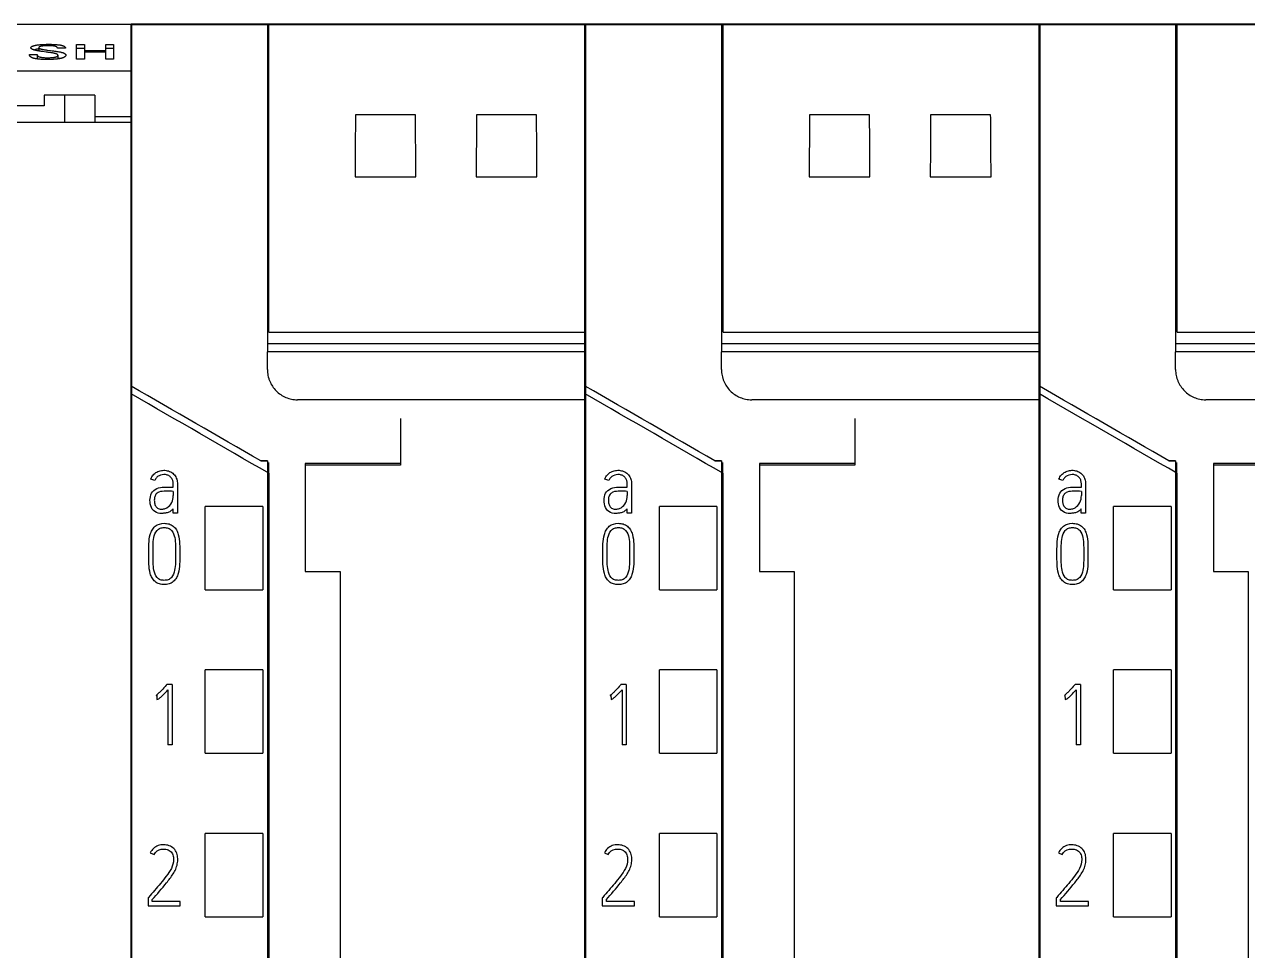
# Model space of a CAD drawing. Header units: millimetres. Extents: x 6750 to 121550, y -28210 to 66060.
# Drawn here: x 38638.1 to 38678.5, y 64560.64 to 64591.23 of the extents above; entities that cross this region are included whole.
import ezdxf

# ---------------------------------------------------------------- set-up
doc = ezdxf.new("R2010")
doc.units = ezdxf.units.MM
doc.linetypes.add('SLD-Solid', pattern=[0])
doc.layers.add('10000_FRONT', color=7, linetype='Continuous')
doc.layers.add('10500_FRONT_LABELING', color=7, linetype='Continuous')
doc.layers.add('DN.1. NET LIEN MANH', color=7, linetype='Continuous', lineweight=40)

# ---------------------------------------------------------------- blocks, each defined once
blk = doc.blocks.new('A$C0C6D7916')
at = {"layer": '10000_FRONT', "linetype": 'Continuous'}
for p, q in [((0, 117.137), (-7, 117.137)), ((0, 0), (0, 117.137)), ((-7, 115.6), (0, 115.6)), ((-2.875, 114.8), (-2.875, 114.45)), ((-1.2, 114.8), (-2.875, 114.8)), ((-2.2, 114.8), (-2.2, 113.9)), ((-1.2, 114.8), (-1.2, 113.9)), ((-2.875, 114.45), (-4.125, 114.45)), ((-1.2, 114.1), (0, 114.1)), ((-1.2, 114.091), (0, 114.091)), ((0, 113.9), (-42, 113.9))]:
    blk.add_line(p, q, dxfattribs=at)
at = {"layer": '10500_FRONT_LABELING', "linetype": 'Continuous'}
for p, q in [((-3.052, 116.372), (-3.052, 116.26)), ((-2.436, 116.354), (-2.436, 116.36)), ((-2.171, 116.354), (-2.436, 116.354)), ((-1.8, 115.989), (-1.8, 116.473)), ((-1.8, 116.473), (-1.546, 116.473)), ((-1.546, 116.473), (-1.546, 115.989)), ((-0.84, 115.989), (-0.84, 116.473)), ((-0.84, 116.473), (-0.586, 116.473)), ((-0.586, 116.473), (-0.586, 115.989)), ((-3.358, 116.146), (-3.358, 116.136)), ((-3.358, 116.146), (-3.103, 116.146)), ((-3.104, 116.136), (-3.104, 115.996)), ((-2.661, 116.276), (-2.611, 116.269)), ((-2.416, 115.998), (-2.416, 116.117)), ((-2.406, 116.021), (-2.416, 116.023)), ((-2.395, 116.018), (-2.406, 116.021)), ((-2.384, 116.016), (-2.395, 116.018)), ((-2.374, 116.014), (-2.384, 116.016)), ((-2.364, 116.011), (-2.374, 116.014)), ((-2.354, 116.009), (-2.364, 116.011)), ((-1.546, 116.341), (-1.8, 116.341)), ((-1.546, 115.989), (-1.8, 115.989)), ((-1.546, 116.279), (-0.84, 116.279)), ((-0.84, 116.226), (-1.546, 116.226)), ((-0.586, 116.341), (-0.84, 116.341)), ((-0.586, 115.989), (-0.84, 115.989))]:
    blk.add_line(p, q, dxfattribs=at)
for points in [[(-2.926, 116.242), (-2.973, 116.248), (-2.996, 116.251), (-3.019, 116.255), (-3.042, 116.258), (-3.065, 116.262), (-3.087, 116.266), (-3.108, 116.27), (-3.129, 116.274), (-3.149, 116.278), (-3.168, 116.283), (-3.186, 116.287), (-3.194, 116.29), (-3.203, 116.292), (-3.211, 116.295), (-3.219, 116.297), (-3.227, 116.3), (-3.234, 116.303), (-3.241, 116.305), (-3.248, 116.308), (-3.254, 116.311), (-3.261, 116.314), (-3.266, 116.316), (-3.272, 116.319), (-3.277, 116.322), (-3.282, 116.325), (-3.286, 116.328), (-3.29, 116.331), (-3.294, 116.334), (-3.297, 116.337), (-3.3, 116.34), (-3.303, 116.343), (-3.305, 116.346), (-3.307, 116.349), (-3.308, 116.352), (-3.309, 116.356), (-3.31, 116.359), (-3.311, 116.362), (-3.311, 116.365), (-3.311, 116.368), (-3.311, 116.371), (-3.31, 116.374), (-3.309, 116.377), (-3.308, 116.38), (-3.306, 116.383), (-3.305, 116.386), (-3.303, 116.389), (-3.3, 116.392), (-3.298, 116.395), (-3.295, 116.398), (-3.291, 116.401), (-3.288, 116.403), (-3.284, 116.406), (-3.28, 116.409), (-3.276, 116.412), (-3.271, 116.415), (-3.265, 116.417), (-3.26, 116.42), (-3.254, 116.423), (-3.248, 116.425), (-3.241, 116.428), (-3.234, 116.43), (-3.227, 116.433), (-3.219, 116.435), (-3.211, 116.437), (-3.203, 116.44), (-3.194, 116.442), (-3.185, 116.444), (-3.176, 116.446), (-3.167, 116.448), (-3.157, 116.45), (-3.147, 116.452), (-3.126, 116.456), (-3.104, 116.459), (-3.081, 116.463), (-3.058, 116.465), (-3.034, 116.468), (-3.009, 116.47), (-2.984, 116.473), (-2.959, 116.474), (-2.933, 116.476), (-2.907, 116.477), (-2.88, 116.479), (-2.854, 116.48), (-2.827, 116.48), (-2.8, 116.481), (-2.773, 116.481), (-2.746, 116.482)], [(-2.436, 116.354), (-2.436, 116.357), (-2.436, 116.361), (-2.436, 116.364), (-2.437, 116.367), (-2.438, 116.37), (-2.44, 116.373), (-2.441, 116.376), (-2.444, 116.38), (-2.446, 116.383), (-2.449, 116.386), (-2.452, 116.389), (-2.456, 116.392), (-2.46, 116.395), (-2.465, 116.398), (-2.47, 116.401), (-2.475, 116.404), (-2.481, 116.407), (-2.489, 116.41), (-2.496, 116.412), (-2.505, 116.415), (-2.514, 116.417), (-2.525, 116.419), (-2.535, 116.421), (-2.547, 116.423), (-2.559, 116.425), (-2.571, 116.426), (-2.584, 116.428), (-2.597, 116.429), (-2.61, 116.43), (-2.624, 116.431), (-2.651, 116.433), (-2.679, 116.434), (-2.708, 116.434), (-2.736, 116.435), (-2.764, 116.434), (-2.793, 116.434), (-2.821, 116.433), (-2.849, 116.432), (-2.876, 116.43), (-2.889, 116.429), (-2.902, 116.428), (-2.915, 116.426), (-2.927, 116.425), (-2.939, 116.423), (-2.951, 116.421), (-2.962, 116.419), (-2.972, 116.417), (-2.982, 116.415), (-2.991, 116.412), (-2.999, 116.41), (-3.007, 116.407), (-3.015, 116.404), (-3.021, 116.402), (-3.027, 116.399), (-3.033, 116.396), (-3.037, 116.393), (-3.041, 116.39), (-3.045, 116.387), (-3.048, 116.384), (-3.05, 116.381), (-3.051, 116.377), (-3.052, 116.374), (-3.052, 116.371), (-3.051, 116.368), (-3.05, 116.365), (-3.048, 116.361), (-3.046, 116.358), (-3.042, 116.355), (-3.038, 116.352), (-3.034, 116.349), (-3.029, 116.346), (-3.023, 116.343), (-3.016, 116.34), (-3.009, 116.337), (-3.002, 116.334), (-2.994, 116.331), (-2.985, 116.329), (-2.976, 116.326), (-2.967, 116.324), (-2.957, 116.321), (-2.947, 116.319), (-2.937, 116.317), (-2.926, 116.315), (-2.904, 116.31), (-2.881, 116.306), (-2.858, 116.303), (-2.834, 116.299), (-2.81, 116.295), (-2.786, 116.292), (-2.761, 116.289), (-2.661, 116.276)], [(-2.746, 116.482), (-2.719, 116.482), (-2.692, 116.481), (-2.665, 116.481), (-2.638, 116.481), (-2.612, 116.48), (-2.585, 116.479), (-2.558, 116.478), (-2.532, 116.477), (-2.506, 116.476), (-2.48, 116.474), (-2.455, 116.472), (-2.43, 116.469), (-2.406, 116.467), (-2.383, 116.464), (-2.372, 116.462), (-2.361, 116.461), (-2.35, 116.459), (-2.339, 116.457), (-2.329, 116.455), (-2.319, 116.453), (-2.31, 116.451), (-2.301, 116.449), (-2.292, 116.447), (-2.283, 116.444), (-2.275, 116.442), (-2.267, 116.44), (-2.259, 116.437), (-2.252, 116.435), (-2.245, 116.432), (-2.239, 116.43), (-2.233, 116.427), (-2.227, 116.425), (-2.222, 116.422), (-2.216, 116.419), (-2.212, 116.416), (-2.207, 116.414), (-2.2, 116.408), (-2.193, 116.402), (-2.187, 116.396), (-2.182, 116.39), (-2.178, 116.384), (-2.174, 116.379), (-2.172, 116.372), (-2.171, 116.366), (-2.17, 116.36), (-2.171, 116.354)], [(-3.004, 115.985), (-3.031, 115.988), (-3.058, 115.99), (-3.084, 115.993), (-3.11, 115.997), (-3.135, 116), (-3.147, 116.002), (-3.158, 116.005), (-3.17, 116.007), (-3.181, 116.009), (-3.192, 116.012), (-3.203, 116.014), (-3.213, 116.017), (-3.223, 116.02), (-3.232, 116.023), (-3.241, 116.025), (-3.249, 116.029), (-3.257, 116.032), (-3.265, 116.035), (-3.272, 116.038), (-3.279, 116.041), (-3.286, 116.045), (-3.292, 116.048), (-3.298, 116.052), (-3.303, 116.055), (-3.308, 116.059), (-3.313, 116.062), (-3.317, 116.066), (-3.322, 116.07), (-3.325, 116.073), (-3.332, 116.08), (-3.338, 116.088), (-3.343, 116.095), (-3.348, 116.102), (-3.351, 116.11), (-3.354, 116.117), (-3.356, 116.124), (-3.357, 116.132), (-3.358, 116.139), (-3.358, 116.146)], [(-3.052, 116.33), (-3.058, 116.329), (-3.064, 116.328), (-3.07, 116.327), (-3.076, 116.326), (-3.082, 116.325), (-3.088, 116.324), (-3.094, 116.322), (-3.1, 116.321), (-3.106, 116.32), (-3.111, 116.319), (-3.117, 116.318), (-3.123, 116.316), (-3.128, 116.315), (-3.133, 116.314), (-3.139, 116.312), (-3.144, 116.311), (-3.149, 116.309), (-3.155, 116.308), (-3.16, 116.306), (-3.165, 116.305), (-3.17, 116.303), (-3.175, 116.302), (-3.179, 116.3), (-3.184, 116.299), (-3.189, 116.297), (-3.193, 116.295), (-3.198, 116.294), (-3.202, 116.292)], [(-3.103, 116.146), (-3.104, 116.143), (-3.104, 116.139), (-3.105, 116.136), (-3.104, 116.132), (-3.104, 116.129), (-3.103, 116.126), (-3.102, 116.122), (-3.101, 116.119), (-3.098, 116.112), (-3.096, 116.108), (-3.094, 116.105), (-3.091, 116.101), (-3.088, 116.098), (-3.085, 116.095), (-3.08, 116.091), (-3.076, 116.088), (-3.071, 116.085), (-3.065, 116.081), (-3.059, 116.078), (-3.052, 116.075), (-3.045, 116.072), (-3.037, 116.069), (-3.028, 116.066), (-3.019, 116.064), (-3.01, 116.061), (-3, 116.059), (-2.99, 116.056), (-2.979, 116.054), (-2.968, 116.052), (-2.957, 116.05), (-2.945, 116.049), (-2.933, 116.047), (-2.92, 116.046), (-2.895, 116.043), (-2.869, 116.041), (-2.843, 116.04), (-2.816, 116.039), (-2.789, 116.038), (-2.762, 116.038), (-2.735, 116.038), (-2.708, 116.039), (-2.682, 116.04), (-2.655, 116.041), (-2.629, 116.043), (-2.603, 116.045), (-2.59, 116.046), (-2.578, 116.048), (-2.566, 116.049), (-2.554, 116.051), (-2.543, 116.053), (-2.532, 116.055), (-2.521, 116.057), (-2.511, 116.06), (-2.501, 116.062), (-2.492, 116.065), (-2.483, 116.067), (-2.475, 116.07), (-2.467, 116.073), (-2.459, 116.076), (-2.452, 116.079), (-2.446, 116.082), (-2.441, 116.086), (-2.436, 116.089), (-2.431, 116.092), (-2.427, 116.096), (-2.424, 116.099), (-2.421, 116.102), (-2.419, 116.106), (-2.418, 116.109), (-2.417, 116.113), (-2.416, 116.116), (-2.416, 116.12), (-2.417, 116.123), (-2.418, 116.127), (-2.42, 116.13), (-2.423, 116.134), (-2.425, 116.137), (-2.429, 116.14), (-2.433, 116.144), (-2.437, 116.147), (-2.442, 116.15), (-2.447, 116.153), (-2.453, 116.156), (-2.459, 116.159), (-2.466, 116.162), (-2.473, 116.165), (-2.481, 116.168), (-2.489, 116.171), (-2.498, 116.173), (-2.506, 116.176), (-2.516, 116.178), (-2.525, 116.181), (-2.535, 116.183), (-2.545, 116.185), (-2.556, 116.187), (-2.577, 116.191), (-2.599, 116.195), (-2.621, 116.199), (-2.644, 116.203), (-2.667, 116.206), (-2.713, 116.213)], [(-2.611, 116.269), (-2.562, 116.262), (-2.537, 116.259), (-2.513, 116.255), (-2.489, 116.252), (-2.465, 116.248), (-2.441, 116.244), (-2.417, 116.24), (-2.394, 116.236), (-2.371, 116.232), (-2.349, 116.228), (-2.327, 116.223), (-2.307, 116.219), (-2.297, 116.216), (-2.287, 116.214), (-2.278, 116.211), (-2.268, 116.208), (-2.26, 116.206), (-2.251, 116.203), (-2.243, 116.2), (-2.236, 116.197), (-2.228, 116.194), (-2.221, 116.191), (-2.215, 116.188), (-2.209, 116.184), (-2.203, 116.181), (-2.197, 116.178), (-2.192, 116.175), (-2.187, 116.171), (-2.183, 116.168), (-2.179, 116.165), (-2.175, 116.161), (-2.171, 116.158), (-2.168, 116.154), (-2.165, 116.151), (-2.163, 116.147), (-2.161, 116.143), (-2.159, 116.14), (-2.158, 116.136), (-2.156, 116.133), (-2.156, 116.129), (-2.155, 116.125), (-2.155, 116.122), (-2.155, 116.118), (-2.156, 116.114), (-2.157, 116.111), (-2.158, 116.107), (-2.159, 116.103), (-2.161, 116.1), (-2.164, 116.096), (-2.166, 116.092), (-2.169, 116.089), (-2.172, 116.085), (-2.176, 116.081), (-2.18, 116.078), (-2.184, 116.074), (-2.188, 116.071), (-2.193, 116.067), (-2.198, 116.064), (-2.204, 116.06), (-2.21, 116.057), (-2.216, 116.053), (-2.222, 116.05), (-2.229, 116.047), (-2.237, 116.044), (-2.244, 116.04), (-2.252, 116.037), (-2.26, 116.034), (-2.269, 116.031), (-2.278, 116.028), (-2.287, 116.025), (-2.296, 116.023), (-2.306, 116.02), (-2.316, 116.017), (-2.327, 116.015), (-2.338, 116.012), (-2.349, 116.01), (-2.36, 116.007), (-2.371, 116.005), (-2.383, 116.003), (-2.395, 116.001), (-2.42, 115.997), (-2.446, 115.994), (-2.472, 115.991), (-2.499, 115.989), (-2.526, 115.986), (-2.554, 115.985), (-2.581, 115.983), (-2.609, 115.981), (-2.638, 115.98), (-2.666, 115.98), (-2.694, 115.979), (-2.722, 115.978), (-2.751, 115.978), (-2.779, 115.978), (-2.807, 115.978), (-2.835, 115.978), (-2.863, 115.979), (-2.892, 115.98), (-2.92, 115.981), (-2.948, 115.982), (-2.976, 115.984), (-3.004, 115.985)], [(-2.713, 116.213), (-2.736, 116.216), (-2.76, 116.22), (-2.783, 116.223), (-2.807, 116.226), (-2.926, 116.242)]]:
    blk.add_lwpolyline(points, dxfattribs=at)
blk = doc.blocks.new('A$C039E768D')
at = {"color": 7, "linetype": 'SLD-Solid', "lineweight": 25}
for p, q in [((-15, 73.2), (-10.5, 73.2)), ((-10.45, 73.2), (-10.5, 73.2)), ((0, 73.2), (-10.45, 73.2)), ((-5.609, 70.216), (-7.591, 70.216)), ((-1.609, 70.216), (-3.591, 70.216)), ((-7.605, 68.171), (-5.595, 68.171)), ((-3.605, 68.171), (-1.595, 68.171)), ((-10.45, 63.04), (0, 63.04)), ((0, 62.649), (-10.5, 62.649)), ((0, 62.385), (-10.5, 62.385)), ((-9.509, 60.8), (-9.5, 60.8)), ((0, 60.8), (-9.5, 60.8)), ((-10.5, 58.786), (-10.722, 58.786)), ((-10.722, 58.786), (-10.722, 58.786)), ((-10.722, 58.786), (-10.5, 58.786)), ((-10.456, 58.373), (-10.456, 58.728)), ((-6.1, 58.7), (-9.25, 58.7)), ((-6.1, 58.641), (-9.25, 58.641)), ((-6.1, 58.7), (-6.1, 58.641)), ((-14.221, 58.132), (-14.353, 58.178)), ((-13.791, 57.916), (-13.613, 57.916)), ((-13.613, 57.916), (-13.613, 58.022)), ((-13.613, 57.775), (-13.613, 57.636)), ((-13.473, 58.022), (-13.473, 57.059)), ((-13.615, 57.059), (-13.615, 57.203)), ((-13.473, 57.059), (-13.615, 57.059)), ((-10.65, 57.275), (-12.55, 57.275)), ((-14.419, 55.69), (-14.419, 55.721)), ((-14.278, 55.69), (-14.278, 55.721)), ((-13.534, 55.721), (-13.534, 55.69)), ((-13.396, 55.721), (-13.396, 55.69)), ((-9.25, 55.124), (-8.1, 55.124)), ((-12.55, 54.525), (-10.65, 54.525)), ((-10.65, 51.875), (-12.55, 51.875)), ((-13.82, 51.395), (-13.839, 51.373)), ((-13.645, 51.395), (-13.82, 51.395)), ((-13.645, 51.395), (-13.645, 49.404)), ((-14.172, 51.037), (-14.156, 51.043)), ((-14.156, 51.043), (-14.147, 50.901)), ((-13.784, 51.223), (-13.784, 49.404)), ((-13.645, 49.404), (-13.784, 49.404)), ((-12.55, 49.125), (-10.65, 49.125)), ((-10.65, 46.475), (-12.55, 46.475)), ((-14.369, 45.835), (-14.242, 45.777)), ((-14.425, 44.362), (-14.441, 44.342)), ((-14.441, 44.342), (-14.441, 44.087)), ((-14.441, 44.087), (-13.376, 44.087)), ((-14.303, 44.226), (-14.303, 44.289)), ((-13.376, 44.226), (-14.303, 44.226)), ((-13.376, 44.087), (-13.376, 44.226)), ((-12.55, 43.725), (-10.65, 43.725))]:
    blk.add_line(p, q, dxfattribs=at)
for points, knots in [([(-15, 61.256), (-15, 62.252), (-15, 64.244), (-15, 67.23), (-15, 70.216), (-15, 72.205), (-15, 73.2)], [0, 0, 0, 0, 0.250003, 0.500002, 0.750001, 1, 1, 1, 1]), ([(-10.5, 73.2), (-10.5, 72.299), (-10.5, 70.498), (-10.5, 67.795), (-10.5, 65.091), (-10.5, 63.287), (-10.5, 62.386)], [0, 0, 0, 0, 0.249999, 0.499998, 0.749998, 1, 1, 1, 1]), ([(-10.45, 63.04), (-10.45, 63.887), (-10.45, 65.582), (-10.45, 68.122), (-10.45, 70.662), (-10.45, 72.354), (-10.45, 73.2)], [0, 0, 0, 0, 0.250001, 0.5, 0.749999, 1, 1, 1, 1]), ([(-10.5, 61.8), (-10.499, 61.767), (-10.497, 61.701), (-10.482, 61.603), (-10.458, 61.506), (-10.413, 61.384), (-10.337, 61.242), (-10.215, 61.092), (-10.064, 60.966), (-9.891, 60.873), (-9.704, 60.812), (-9.574, 60.804), (-9.509, 60.8)], [0, 0, 0, 0, 0.064066, 0.12751, 0.190959, 0.255039, 0.377719, 0.500557, 0.625733, 0.75115, 0.875471, 1, 1, 1, 1]), ([(-10.5, 58.786), (-10.5, 55.742), (-10.5, 46.172), (-10.5, 32.002), (-10.5, 20.675), (-10.5, 15.891), (-10.5, 15.7)], [0.1020326, 0.1020326, 0.1020326, 0.1020326, 0.1666156, 0.3049644, 0.4020326, 0.4060597, 0.4060597, 0.4060597, 0.4060597]), ([(-9.25, 58.7), (-9.25, 58.104), (-9.25, 56.912), (-9.25, 55.72), (-9.25, 55.124)], [0, 0, 0, 0, 0.500006, 1, 1, 1, 1]), ([(-14.353, 58.178), (-14.336, 58.228), (-14.31, 58.276), (-14.241, 58.356), (-14.199, 58.389), (-14.105, 58.438), (-14.054, 58.455), (-13.95, 58.474), (-13.897, 58.474), (-13.792, 58.458), (-13.74, 58.443), (-13.647, 58.392), (-13.605, 58.358), (-13.537, 58.276), (-13.511, 58.229), (-13.479, 58.128), (-13.473, 58.075), (-13.473, 58.022)], [0, 0, 0, 0, 0.125, 0.125, 0.25, 0.25, 0.375, 0.375, 0.5, 0.5, 0.625, 0.625, 0.75, 0.75, 0.875, 0.875, 1, 1, 1, 1]), ([(-13.613, 58.022), (-13.613, 58.058), (-13.616, 58.094), (-13.636, 58.164), (-13.654, 58.197), (-13.7, 58.254), (-13.728, 58.277), (-13.793, 58.312), (-13.829, 58.322), (-13.937, 58.339), (-14.013, 58.326), (-14.112, 58.277), (-14.143, 58.255), (-14.191, 58.2), (-14.209, 58.167), (-14.221, 58.132)], [0, 0, 0, 0, 0.125, 0.125, 0.25, 0.25, 0.375, 0.375, 0.5, 0.5, 0.75, 0.75, 0.875, 0.875, 1, 1, 1, 1]), ([(-13.615, 57.203), (-13.64, 57.171), (-13.668, 57.143), (-13.734, 57.096), (-13.772, 57.081), (-13.849, 57.06), (-13.889, 57.054), (-13.969, 57.046), (-14.009, 57.044), (-14.13, 57.054), (-14.208, 57.088), (-14.322, 57.204), (-14.354, 57.281), (-14.382, 57.44), (-14.381, 57.52), (-14.352, 57.678), (-14.314, 57.753), (-14.193, 57.86), (-14.113, 57.889), (-13.953, 57.914), (-13.872, 57.916), (-13.791, 57.916)], [0, 0, 0, 0, 0.0625, 0.0625, 0.125, 0.125, 0.1875, 0.1875, 0.25, 0.25, 0.375, 0.375, 0.5, 0.5, 0.625, 0.625, 0.75, 0.75, 0.875, 0.875, 1, 1, 1, 1]), ([(-13.613, 57.775), (-13.693, 57.781), (-13.772, 57.781), (-13.931, 57.778), (-14.013, 57.779), (-14.123, 57.734), (-14.156, 57.71), (-14.205, 57.648), (-14.22, 57.61), (-14.234, 57.532), (-14.236, 57.493), (-14.233, 57.414), (-14.228, 57.375), (-14.202, 57.3), (-14.182, 57.265), (-14.123, 57.211), (-14.086, 57.193), (-14.007, 57.18), (-13.967, 57.185), (-13.89, 57.203), (-13.852, 57.217), (-13.751, 57.276), (-13.697, 57.338), (-13.626, 57.478), (-13.613, 57.557), (-13.613, 57.636)], [0, 0, 0, 0, 0.125, 0.125, 0.25, 0.25, 0.3125, 0.3125, 0.375, 0.375, 0.4375, 0.4375, 0.5, 0.5, 0.5625, 0.5625, 0.625, 0.625, 0.6875, 0.6875, 0.75, 0.75, 0.875, 0.875, 1, 1, 1, 1]), ([(-14.419, 55.721), (-14.419, 55.826), (-14.419, 55.932), (-14.411, 56.142), (-14.4, 56.246), (-14.355, 56.401), (-14.337, 56.451), (-14.283, 56.544), (-14.249, 56.586), (-14.125, 56.69), (-14.016, 56.719), (-13.854, 56.72), (-13.801, 56.713), (-13.698, 56.683), (-13.649, 56.658), (-13.566, 56.589), (-13.531, 56.548), (-13.476, 56.455), (-13.458, 56.405), (-13.414, 56.251), (-13.404, 56.144), (-13.396, 55.933), (-13.396, 55.827), (-13.396, 55.721)], [0, 0, 0, 0, 0.125, 0.125, 0.25, 0.25, 0.3125, 0.3125, 0.375, 0.375, 0.5, 0.5, 0.5625, 0.5625, 0.625, 0.625, 0.6875, 0.6875, 0.75, 0.75, 0.875, 0.875, 1, 1, 1, 1]), ([(-14.278, 55.721), (-14.278, 55.809), (-14.277, 55.896), (-14.272, 56.072), (-14.267, 56.16), (-14.234, 56.333), (-14.205, 56.419), (-14.116, 56.518), (-14.078, 56.544), (-13.995, 56.573), (-13.95, 56.578), (-13.862, 56.578), (-13.817, 56.573), (-13.734, 56.543), (-13.696, 56.519), (-13.608, 56.418), (-13.578, 56.332), (-13.545, 56.16), (-13.54, 56.072), (-13.535, 55.896), (-13.534, 55.809), (-13.534, 55.721)], [0, 0, 0, 0, 0.125, 0.125, 0.25, 0.25, 0.375, 0.375, 0.4375, 0.4375, 0.5, 0.5, 0.5625, 0.5625, 0.625, 0.625, 0.75, 0.75, 0.875, 0.875, 1, 1, 1, 1]), ([(-13.396, 55.69), (-13.396, 55.585), (-13.395, 55.48), (-13.404, 55.27), (-13.415, 55.166), (-13.461, 55.012), (-13.48, 54.962), (-13.534, 54.87), (-13.568, 54.828), (-13.65, 54.759), (-13.697, 54.732), (-13.8, 54.701), (-13.854, 54.694), (-13.961, 54.694), (-14.015, 54.701), (-14.117, 54.732), (-14.164, 54.759), (-14.246, 54.828), (-14.281, 54.868), (-14.336, 54.96), (-14.354, 55.01), (-14.398, 55.163), (-14.41, 55.269), (-14.419, 55.479), (-14.419, 55.585), (-14.419, 55.69)], [0, 0, 0, 0, 0.125, 0.125, 0.25, 0.25, 0.3125, 0.3125, 0.375, 0.375, 0.4375, 0.4375, 0.5, 0.5, 0.5625, 0.5625, 0.625, 0.625, 0.6875, 0.6875, 0.75, 0.75, 0.875, 0.875, 1, 1, 1, 1]), ([(-13.534, 55.69), (-13.534, 55.603), (-13.535, 55.516), (-13.54, 55.341), (-13.547, 55.254), (-13.582, 55.082), (-13.61, 54.996), (-13.698, 54.896), (-13.736, 54.87), (-13.819, 54.841), (-13.863, 54.836), (-13.951, 54.836), (-13.996, 54.841), (-14.079, 54.87), (-14.116, 54.896), (-14.204, 54.996), (-14.231, 55.082), (-14.265, 55.253), (-14.272, 55.341), (-14.277, 55.516), (-14.278, 55.603), (-14.278, 55.69)], [0, 0, 0, 0, 0.125, 0.125, 0.25, 0.25, 0.375, 0.375, 0.4375, 0.4375, 0.5, 0.5, 0.5625, 0.5625, 0.625, 0.625, 0.75, 0.75, 0.875, 0.875, 1, 1, 1, 1]), ([(-8.1, 55.124), (-8.1, 53.3), (-8.1, 44.949), (-8.1, 32.002), (-8.1, 20.675), (-8.1, 15.891), (-8.1, 15.7)], [0.1279226, 0.1279226, 0.1279226, 0.1279226, 0.1666156, 0.3049644, 0.4020326, 0.4060597, 0.4060597, 0.4060597, 0.4060597]), ([(-13.839, 51.373), (-13.891, 51.314), (-13.945, 51.256), (-14.027, 51.17), (-14.054, 51.142), (-14.111, 51.087), (-14.138, 51.059), (-14.172, 51.037)], [0, 0, 0, 0, 0.5, 0.5, 0.75, 0.75, 1, 1, 1, 1]), ([(-14.147, 50.901), (-14.126, 50.902), (-14.107, 50.911), (-14.073, 50.934), (-14.057, 50.947), (-14.011, 50.988), (-13.982, 51.017), (-13.896, 51.104), (-13.84, 51.163), (-13.784, 51.223)], [0, 0, 0, 0, 0.125, 0.125, 0.25, 0.25, 0.5, 0.5, 1, 1, 1, 1]), ([(-14.303, 44.289), (-14.144, 44.473), (-13.984, 44.655), (-13.756, 44.938), (-13.684, 45.036), (-13.584, 45.187), (-13.553, 45.24), (-13.504, 45.35), (-13.487, 45.408), (-13.464, 45.526), (-13.459, 45.587), (-13.464, 45.706), (-13.474, 45.767), (-13.517, 45.88), (-13.55, 45.932), (-13.637, 46.017), (-13.69, 46.049), (-13.806, 46.09), (-13.866, 46.099), (-13.988, 46.101), (-14.048, 46.093), (-14.222, 46.035), (-14.317, 45.946), (-14.369, 45.835)], [0, 0, 0, 0, 0.25, 0.25, 0.375, 0.375, 0.4375, 0.4375, 0.5, 0.5, 0.5625, 0.5625, 0.625, 0.625, 0.6875, 0.6875, 0.75, 0.75, 0.8125, 0.8125, 0.875, 0.875, 1, 1, 1, 1]), ([(-14.242, 45.777), (-14.198, 45.871), (-14.107, 45.939), (-13.953, 45.963), (-13.902, 45.962), (-13.8, 45.943), (-13.75, 45.923), (-13.67, 45.859), (-13.64, 45.815), (-13.606, 45.717), (-13.601, 45.666), (-13.601, 45.511), (-13.626, 45.409), (-13.719, 45.229), (-13.778, 45.145), (-13.899, 44.982), (-13.963, 44.903), (-14.159, 44.669), (-14.292, 44.516), (-14.425, 44.362)], [0, 0, 0, 0, 0.125, 0.125, 0.1875, 0.1875, 0.25, 0.25, 0.3125, 0.3125, 0.375, 0.375, 0.5, 0.5, 0.625, 0.625, 0.75, 0.75, 1, 1, 1, 1])]:
    blk.add_open_spline(points, degree=3, knots=knots, dxfattribs=at)
for points in [[(-7.591, 70.216), (-7.596, 69.534), (-7.6, 68.853), (-7.605, 68.171)], [(-5.595, 68.171), (-5.6, 68.853), (-5.604, 69.534), (-5.609, 70.216)], [(-3.591, 70.216), (-3.596, 69.534), (-3.6, 68.853), (-3.605, 68.171)], [(-1.595, 68.171), (-1.6, 68.853), (-1.604, 69.534), (-1.609, 70.216)], [(-10.5, 61.8), (-10.5, 61.995), (-10.5, 62.19), (-10.5, 62.385)], [(-10.722, 58.786), (-12.148, 59.609), (-13.574, 60.432), (-15, 61.256)], [(-10.456, 58.373), (-11.97, 59.248), (-13.485, 60.122), (-15, 60.997)], [(-15, 0), (-15, 20.382), (-15, 40.727), (-15, 60.997)], [(-6.1, 60.178), (-6.1, 59.685), (-6.1, 59.193), (-6.1, 58.7)], [(-10.456, 58.373), (-10.456, 44.18), (-10.456, 29.952), (-10.456, 15.7)], [(-12.55, 54.525), (-12.55, 55.442), (-12.55, 56.358), (-12.55, 57.275)], [(-10.65, 57.275), (-10.65, 56.358), (-10.65, 55.442), (-10.65, 54.525)], [(-12.55, 49.125), (-12.55, 50.042), (-12.55, 50.958), (-12.55, 51.875)], [(-10.65, 51.875), (-10.65, 50.958), (-10.65, 50.042), (-10.65, 49.125)], [(-12.55, 43.725), (-12.55, 44.642), (-12.55, 45.558), (-12.55, 46.475)], [(-10.65, 46.475), (-10.65, 45.558), (-10.65, 44.642), (-10.65, 43.725)]]:
    blk.add_open_spline(points, degree=3, dxfattribs=at)
at = {"layer": 'DN.1. NET LIEN MANH'}
blk.add_lwpolyline([(0, 73.2), (0, 0)], dxfattribs=at)
blk = doc.blocks.new('A$C00790B90')
at = {"layer": 'DN.1. NET LIEN MANH'}
blk.add_lwpolyline([(0, 115), (0, 0), (15, 0), (15, 115)], close=True, dxfattribs=at)
blk.add_blockref('A$C039E768D', (15, 41.8), dxfattribs=at)

msp = doc.modelspace()

# ---------------------------------------------------------------- block references
at = {"layer": 'DN.1. NET LIEN MANH'}
for name, p in [('A$C0C6D7916', (38641.626, 64474.092)), ('A$C00790B90', (38641.626, 64476.229)), ('A$C00790B90', (38656.626, 64476.229)), ('A$C00790B90', (38671.626, 64476.229))]:
    msp.add_blockref(name, p, dxfattribs=at)

doc.saveas('drawing.dxf')
